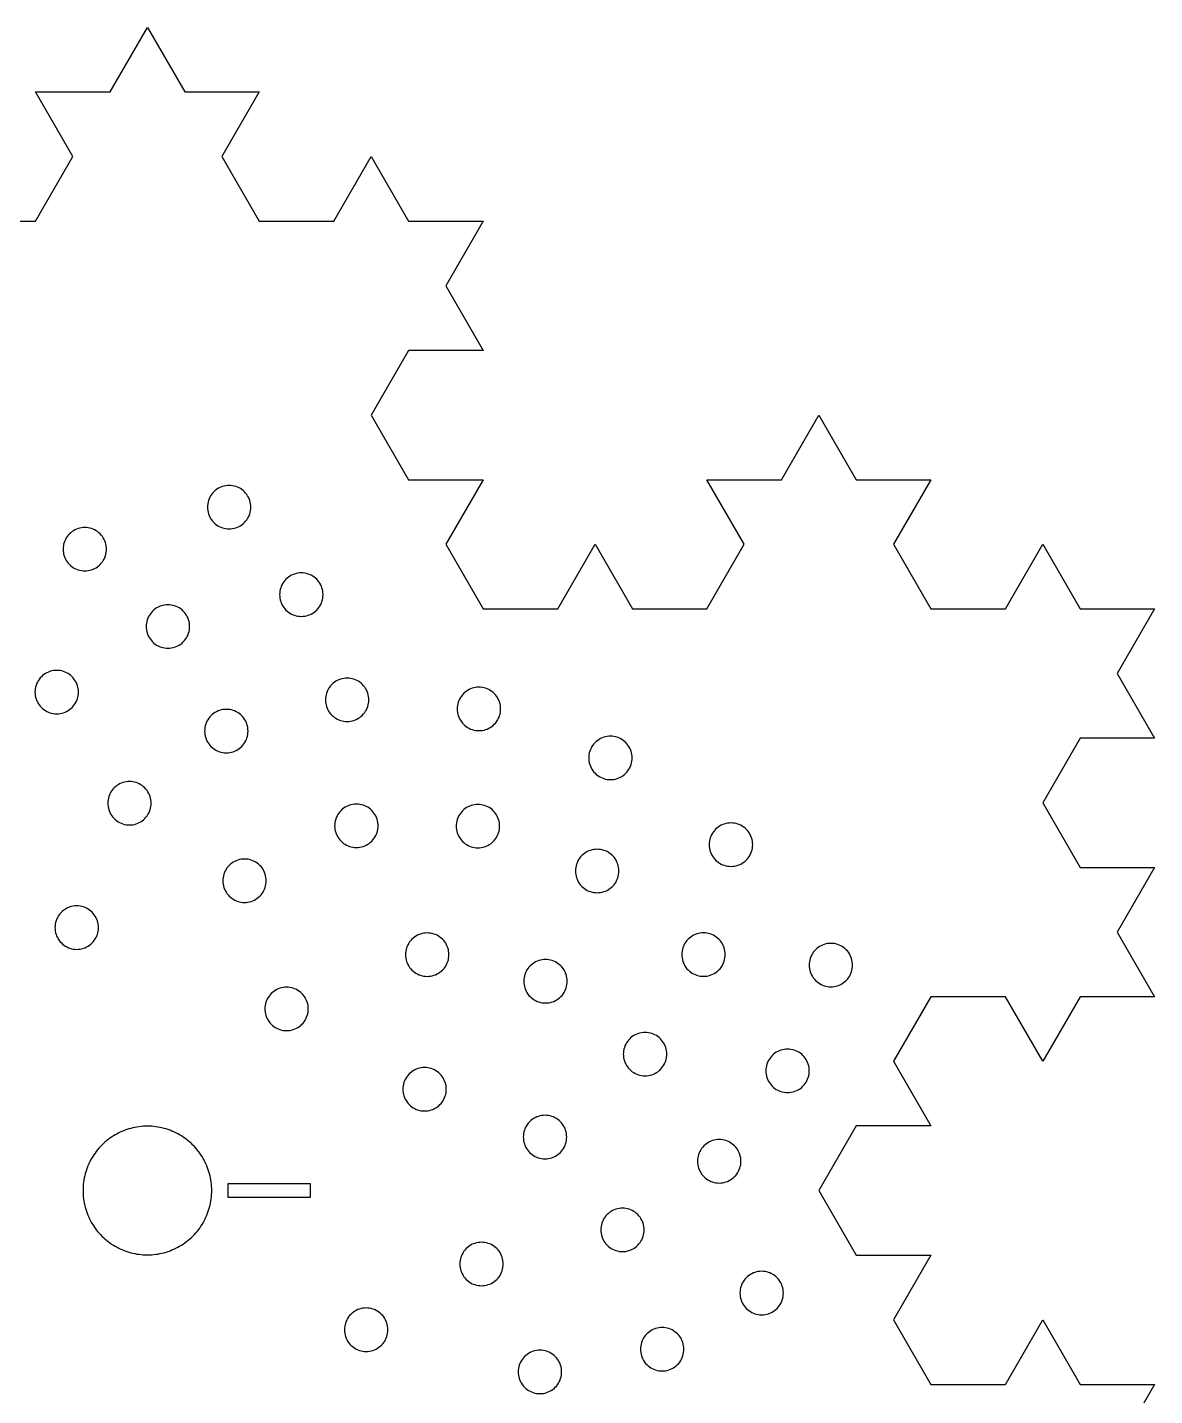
# Model space of a CAD drawing. Header units: millimetres. Extents: x 0 to 377, y 0 to 280.
# Drawn here: x 57.2 to 129.9, y 191.8 to 280 of the extents above; entities that cross this region are included whole.
import ezdxf

# ---------------------------------------------------------------- set-up
doc = ezdxf.new("R2010")
doc.units = ezdxf.units.MM
doc.layers.add('CUT', color=1, linetype='Continuous')
doc.layers.add('ENGRAVE', color=7, linetype='Continuous')

msp = doc.modelspace()

# ---------------------------------------------------------------- linework, layer by layer
at = {"layer": 'CUT'}
msp.add_lwpolyline([(52.924, 267.5), (57.735, 267.5), (60.141, 271.667), (57.735, 275.833), (62.546, 275.833), (64.952, 280), (67.358, 275.833), (72.169, 275.833), (72.169, 275.833), (69.763, 271.667), (72.169, 267.5), (76.98, 267.5), (79.386, 271.667), (81.791, 267.5), (86.603, 267.5), (84.197, 263.333), (86.603, 259.167), (81.791, 259.167), (79.386, 255), (81.791, 250.833), (86.603, 250.833), (84.197, 246.667), (86.603, 242.5), (91.414, 242.5), (93.819, 246.667), (96.225, 242.5), (101.036, 242.5), (103.442, 246.667), (101.036, 250.833), (105.848, 250.833), (108.253, 255), (110.659, 250.833), (115.47, 250.833), (113.064, 246.667), (115.47, 242.5), (120.281, 242.5), (122.687, 246.667), (125.093, 242.5), (129.904, 242.5), (127.498, 238.333), (129.904, 234.167), (125.093, 234.167), (122.687, 230), (125.093, 225.833), (129.904, 225.833), (127.498, 221.667), (129.904, 217.5), (125.093, 217.5), (122.687, 213.333), (120.281, 217.5), (115.47, 217.5), (113.064, 213.333), (115.47, 209.167), (110.659, 209.167), (108.253, 205), (110.659, 200.833), (115.47, 200.833), (113.064, 196.667), (115.47, 192.5), (120.281, 192.5), (122.687, 196.667), (125.093, 192.5), (129.904, 192.5), (127.498, 188.333)], dxfattribs=at)
for points in [[(71.519, 248.527), (71.557, 248.63), (71.586, 248.736), (71.608, 248.843), (71.621, 248.953), (71.625, 249.062), (71.621, 249.172), (71.608, 249.281), (71.586, 249.389), (71.557, 249.495), (71.519, 249.598), (71.473, 249.698), (71.419, 249.794), (71.358, 249.885), (71.29, 249.972), (71.215, 250.052), (71.134, 250.127), (71.048, 250.195), (70.957, 250.256), (70.861, 250.31), (70.761, 250.356), (70.658, 250.394), (70.552, 250.424), (70.444, 250.445), (70.335, 250.458), (70.225, 250.462), (70.115, 250.458), (70.006, 250.445), (69.898, 250.424), (69.793, 250.394), (69.689, 250.356), (69.59, 250.31), (69.494, 250.256), (69.402, 250.195), (69.316, 250.127), (69.235, 250.052), (69.161, 249.972), (69.093, 249.885), (69.031, 249.794), (68.978, 249.698), (68.932, 249.598), (68.894, 249.495), (68.864, 249.389), (68.842, 249.281), (68.829, 249.172), (68.825, 249.062), (68.829, 248.953), (68.842, 248.843), (68.864, 248.736), (68.894, 248.63), (68.932, 248.527), (68.978, 248.427), (69.031, 248.331), (69.093, 248.239), (69.161, 248.153), (69.235, 248.072), (69.316, 247.998), (69.402, 247.93), (69.494, 247.869), (69.59, 247.815), (69.689, 247.769), (69.793, 247.731), (69.898, 247.701), (70.006, 247.68), (70.115, 247.667), (70.225, 247.662), (70.335, 247.667), (70.444, 247.68), (70.552, 247.701), (70.658, 247.731), (70.761, 247.769), (70.861, 247.815), (70.957, 247.869), (71.048, 247.93), (71.134, 247.998), (71.215, 248.072), (71.29, 248.153), (71.358, 248.239), (71.419, 248.331), (71.473, 248.427), (71.519, 248.527)], [(62.209, 245.817), (62.247, 245.92), (62.277, 246.026), (62.299, 246.134), (62.311, 246.243), (62.316, 246.353), (62.311, 246.462), (62.299, 246.572), (62.277, 246.679), (62.247, 246.785), (62.209, 246.888), (62.163, 246.988), (62.11, 247.084), (62.048, 247.175), (61.98, 247.262), (61.906, 247.343), (61.825, 247.417), (61.739, 247.485), (61.647, 247.546), (61.551, 247.6), (61.452, 247.646), (61.348, 247.684), (61.243, 247.714), (61.135, 247.735), (61.026, 247.748), (60.916, 247.753), (60.806, 247.748), (60.697, 247.735), (60.589, 247.714), (60.483, 247.684), (60.38, 247.646), (60.28, 247.6), (60.184, 247.546), (60.093, 247.485), (60.007, 247.417), (59.926, 247.343), (59.851, 247.262), (59.783, 247.175), (59.722, 247.084), (59.668, 246.988), (59.622, 246.888), (59.584, 246.785), (59.554, 246.679), (59.533, 246.572), (59.52, 246.462), (59.516, 246.353), (59.52, 246.243), (59.533, 246.134), (59.554, 246.026), (59.584, 245.92), (59.622, 245.817), (59.668, 245.717), (59.722, 245.621), (59.783, 245.53), (59.851, 245.443), (59.926, 245.363), (60.007, 245.288), (60.093, 245.22), (60.184, 245.159), (60.28, 245.105), (60.38, 245.059), (60.483, 245.021), (60.589, 244.991), (60.697, 244.97), (60.806, 244.957), (60.916, 244.953), (61.026, 244.957), (61.135, 244.97), (61.243, 244.991), (61.348, 245.021), (61.452, 245.059), (61.551, 245.105), (61.647, 245.159), (61.739, 245.22), (61.825, 245.288), (61.906, 245.363), (61.98, 245.443), (62.048, 245.53), (62.11, 245.621), (62.163, 245.717), (62.209, 245.817)], [(76.173, 242.886), (76.211, 242.989), (76.241, 243.095), (76.262, 243.203), (76.275, 243.312), (76.28, 243.422), (76.275, 243.532), (76.262, 243.641), (76.241, 243.749), (76.211, 243.855), (76.173, 243.958), (76.127, 244.057), (76.073, 244.153), (76.012, 244.245), (75.944, 244.331), (75.87, 244.412), (75.789, 244.486), (75.702, 244.555), (75.611, 244.616), (75.515, 244.669), (75.415, 244.715), (75.312, 244.753), (75.206, 244.783), (75.099, 244.805), (74.989, 244.818), (74.88, 244.822), (74.77, 244.818), (74.661, 244.805), (74.553, 244.783), (74.447, 244.753), (74.344, 244.715), (74.244, 244.669), (74.148, 244.616), (74.057, 244.555), (73.97, 244.486), (73.89, 244.412), (73.815, 244.331), (73.747, 244.245), (73.686, 244.153), (73.632, 244.057), (73.586, 243.958), (73.548, 243.855), (73.518, 243.749), (73.497, 243.641), (73.484, 243.532), (73.48, 243.422), (73.484, 243.312), (73.497, 243.203), (73.518, 243.095), (73.548, 242.989), (73.586, 242.886), (73.632, 242.786), (73.686, 242.69), (73.747, 242.599), (73.815, 242.513), (73.89, 242.432), (73.97, 242.357), (74.057, 242.289), (74.148, 242.228), (74.244, 242.174), (74.344, 242.128), (74.447, 242.09), (74.553, 242.061), (74.661, 242.039), (74.77, 242.026), (74.88, 242.022), (74.989, 242.026), (75.099, 242.039), (75.206, 242.061), (75.312, 242.09), (75.415, 242.128), (75.515, 242.174), (75.611, 242.228), (75.702, 242.289), (75.789, 242.357), (75.87, 242.432), (75.944, 242.513), (76.012, 242.599), (76.073, 242.69), (76.127, 242.786), (76.173, 242.886)], [(67.526, 240.733), (67.572, 240.832), (67.61, 240.936), (67.639, 241.041), (67.661, 241.149), (67.674, 241.258), (67.678, 241.368), (67.674, 241.478), (67.661, 241.587), (67.639, 241.695), (67.61, 241.801), (67.572, 241.904), (67.526, 242.004), (67.472, 242.1), (67.411, 242.191), (67.343, 242.277), (67.268, 242.358), (67.187, 242.433), (67.101, 242.501), (67.01, 242.562), (66.914, 242.616), (66.814, 242.662), (66.711, 242.7), (66.605, 242.73), (66.497, 242.751), (66.388, 242.764), (66.278, 242.768), (66.168, 242.764), (66.059, 242.751), (65.951, 242.73), (65.846, 242.7), (65.742, 242.662), (65.643, 242.616), (65.547, 242.562), (65.455, 242.501), (65.369, 242.433), (65.288, 242.358), (65.214, 242.277), (65.146, 242.191), (65.084, 242.1), (65.031, 242.004), (64.985, 241.904), (64.947, 241.801), (64.917, 241.695), (64.895, 241.587), (64.882, 241.478), (64.878, 241.368), (64.882, 241.258), (64.895, 241.149), (64.917, 241.041), (64.947, 240.936), (64.985, 240.832), (65.031, 240.733), (65.084, 240.637), (65.146, 240.545), (65.214, 240.459), (65.288, 240.378), (65.369, 240.304), (65.455, 240.236), (65.547, 240.175), (65.643, 240.121), (65.742, 240.075), (65.846, 240.037), (65.951, 240.007), (66.059, 239.985), (66.168, 239.973), (66.278, 239.968), (66.388, 239.973), (66.497, 239.985), (66.605, 240.007), (66.711, 240.037), (66.814, 240.075), (66.914, 240.121), (67.01, 240.175), (67.101, 240.236), (67.187, 240.304), (67.268, 240.378), (67.343, 240.459), (67.411, 240.545), (67.472, 240.637), (67.526, 240.733)], [(60.399, 236.603), (60.437, 236.706), (60.467, 236.811), (60.488, 236.919), (60.501, 237.028), (60.505, 237.138), (60.501, 237.248), (60.488, 237.357), (60.467, 237.465), (60.437, 237.571), (60.399, 237.674), (60.353, 237.774), (60.299, 237.87), (60.238, 237.961), (60.17, 238.048), (60.095, 238.128), (60.014, 238.203), (59.928, 238.271), (59.837, 238.332), (59.741, 238.386), (59.641, 238.432), (59.538, 238.47), (59.432, 238.5), (59.324, 238.521), (59.215, 238.534), (59.105, 238.538), (58.995, 238.534), (58.886, 238.521), (58.778, 238.5), (58.673, 238.47), (58.57, 238.432), (58.47, 238.386), (58.374, 238.332), (58.282, 238.271), (58.196, 238.203), (58.115, 238.128), (58.041, 238.048), (57.973, 237.961), (57.912, 237.87), (57.858, 237.774), (57.812, 237.674), (57.774, 237.571), (57.744, 237.465), (57.723, 237.357), (57.71, 237.248), (57.705, 237.138), (57.71, 237.028), (57.723, 236.919), (57.744, 236.811), (57.774, 236.706), (57.812, 236.603), (57.858, 236.503), (57.912, 236.407), (57.973, 236.315), (58.041, 236.229), (58.115, 236.148), (58.196, 236.074), (58.282, 236.006), (58.374, 235.945), (58.47, 235.891), (58.57, 235.845), (58.673, 235.807), (58.778, 235.777), (58.886, 235.756), (58.995, 235.743), (59.105, 235.738), (59.215, 235.743), (59.324, 235.756), (59.432, 235.777), (59.538, 235.807), (59.641, 235.845), (59.741, 235.891), (59.837, 235.945), (59.928, 236.006), (60.014, 236.074), (60.095, 236.148), (60.17, 236.229), (60.238, 236.315), (60.299, 236.407), (60.353, 236.503), (60.399, 236.603)], [(79.08, 236.005), (79.126, 236.105), (79.164, 236.208), (79.194, 236.314), (79.215, 236.422), (79.228, 236.531), (79.232, 236.641), (79.228, 236.751), (79.215, 236.86), (79.194, 236.968), (79.164, 237.073), (79.126, 237.176), (79.08, 237.276), (79.026, 237.372), (78.965, 237.464), (78.897, 237.55), (78.822, 237.631), (78.742, 237.705), (78.655, 237.773), (78.564, 237.834), (78.468, 237.888), (78.368, 237.934), (78.265, 237.972), (78.159, 238.002), (78.051, 238.023), (77.942, 238.036), (77.832, 238.041), (77.723, 238.036), (77.613, 238.023), (77.506, 238.002), (77.4, 237.972), (77.297, 237.934), (77.197, 237.888), (77.101, 237.834), (77.01, 237.773), (76.923, 237.705), (76.842, 237.631), (76.768, 237.55), (76.7, 237.464), (76.639, 237.372), (76.585, 237.276), (76.539, 237.176), (76.501, 237.073), (76.471, 236.968), (76.45, 236.86), (76.437, 236.751), (76.432, 236.641), (76.437, 236.531), (76.45, 236.422), (76.471, 236.314), (76.501, 236.208), (76.539, 236.105), (76.585, 236.005), (76.639, 235.909), (76.7, 235.818), (76.768, 235.731), (76.842, 235.651), (76.923, 235.576), (77.01, 235.508), (77.101, 235.447), (77.197, 235.393), (77.297, 235.347), (77.4, 235.309), (77.506, 235.279), (77.613, 235.258), (77.723, 235.245), (77.832, 235.241), (77.942, 235.245), (78.051, 235.258), (78.159, 235.279), (78.265, 235.309), (78.368, 235.347), (78.468, 235.393), (78.564, 235.447), (78.655, 235.508), (78.742, 235.576), (78.822, 235.651), (78.897, 235.731), (78.965, 235.818), (79.026, 235.909), (79.08, 236.005)], [(87.581, 235.417), (87.627, 235.517), (87.665, 235.62), (87.695, 235.725), (87.716, 235.833), (87.729, 235.942), (87.733, 236.052), (87.729, 236.162), (87.716, 236.271), (87.695, 236.379), (87.665, 236.485), (87.627, 236.588), (87.581, 236.688), (87.527, 236.784), (87.466, 236.875), (87.398, 236.962), (87.323, 237.042), (87.242, 237.117), (87.156, 237.185), (87.065, 237.246), (86.969, 237.3), (86.869, 237.346), (86.766, 237.384), (86.66, 237.414), (86.552, 237.435), (86.443, 237.448), (86.333, 237.452), (86.223, 237.448), (86.114, 237.435), (86.006, 237.414), (85.901, 237.384), (85.797, 237.346), (85.698, 237.3), (85.602, 237.246), (85.51, 237.185), (85.424, 237.117), (85.343, 237.042), (85.269, 236.962), (85.201, 236.875), (85.14, 236.784), (85.086, 236.688), (85.04, 236.588), (85.002, 236.485), (84.972, 236.379), (84.95, 236.271), (84.938, 236.162), (84.933, 236.052), (84.938, 235.942), (84.95, 235.833), (84.972, 235.725), (85.002, 235.62), (85.04, 235.517), (85.086, 235.417), (85.14, 235.321), (85.201, 235.229), (85.269, 235.143), (85.343, 235.062), (85.424, 234.988), (85.51, 234.92), (85.602, 234.859), (85.698, 234.805), (85.797, 234.759), (85.901, 234.721), (86.006, 234.691), (86.114, 234.67), (86.223, 234.657), (86.333, 234.652), (86.443, 234.657), (86.552, 234.67), (86.66, 234.691), (86.766, 234.721), (86.869, 234.759), (86.969, 234.805), (87.065, 234.859), (87.156, 234.92), (87.242, 234.988), (87.323, 235.062), (87.398, 235.143), (87.466, 235.229), (87.527, 235.321), (87.581, 235.417)], [(71.291, 233.992), (71.337, 234.092), (71.375, 234.195), (71.405, 234.301), (71.426, 234.408), (71.439, 234.518), (71.444, 234.627), (71.439, 234.737), (71.426, 234.846), (71.405, 234.954), (71.375, 235.06), (71.337, 235.163), (71.291, 235.263), (71.237, 235.359), (71.176, 235.45), (71.108, 235.537), (71.034, 235.617), (70.953, 235.692), (70.867, 235.76), (70.775, 235.821), (70.679, 235.875), (70.579, 235.921), (70.476, 235.959), (70.37, 235.989), (70.263, 236.01), (70.153, 236.023), (70.044, 236.027), (69.934, 236.023), (69.825, 236.01), (69.717, 235.989), (69.611, 235.959), (69.508, 235.921), (69.408, 235.875), (69.312, 235.821), (69.221, 235.76), (69.134, 235.692), (69.054, 235.617), (68.979, 235.537), (68.911, 235.45), (68.85, 235.359), (68.796, 235.263), (68.75, 235.163), (68.712, 235.06), (68.682, 234.954), (68.661, 234.846), (68.648, 234.737), (68.644, 234.627), (68.648, 234.518), (68.661, 234.408), (68.682, 234.301), (68.712, 234.195), (68.75, 234.092), (68.796, 233.992), (68.85, 233.896), (68.911, 233.804), (68.979, 233.718), (69.054, 233.637), (69.134, 233.563), (69.221, 233.495), (69.312, 233.434), (69.408, 233.38), (69.508, 233.334), (69.611, 233.296), (69.717, 233.266), (69.825, 233.245), (69.934, 233.232), (70.044, 233.227), (70.153, 233.232), (70.263, 233.245), (70.37, 233.266), (70.476, 233.296), (70.579, 233.334), (70.679, 233.38), (70.775, 233.434), (70.867, 233.495), (70.953, 233.563), (71.034, 233.637), (71.108, 233.718), (71.176, 233.804), (71.237, 233.896), (71.291, 233.992)], [(96.059, 232.259), (96.105, 232.359), (96.143, 232.462), (96.173, 232.568), (96.194, 232.676), (96.207, 232.785), (96.212, 232.895), (96.207, 233.004), (96.194, 233.114), (96.173, 233.221), (96.143, 233.327), (96.105, 233.43), (96.059, 233.53), (96.005, 233.626), (95.944, 233.717), (95.876, 233.804), (95.801, 233.884), (95.721, 233.959), (95.634, 234.027), (95.543, 234.088), (95.447, 234.142), (95.347, 234.188), (95.244, 234.226), (95.138, 234.256), (95.031, 234.277), (94.921, 234.29), (94.812, 234.295), (94.702, 234.29), (94.593, 234.277), (94.485, 234.256), (94.379, 234.226), (94.276, 234.188), (94.176, 234.142), (94.08, 234.088), (93.989, 234.027), (93.902, 233.959), (93.822, 233.884), (93.747, 233.804), (93.679, 233.717), (93.618, 233.626), (93.564, 233.53), (93.518, 233.43), (93.48, 233.327), (93.45, 233.221), (93.429, 233.114), (93.416, 233.004), (93.412, 232.895), (93.416, 232.785), (93.429, 232.676), (93.45, 232.568), (93.48, 232.462), (93.518, 232.359), (93.564, 232.259), (93.618, 232.163), (93.679, 232.072), (93.747, 231.985), (93.822, 231.905), (93.902, 231.83), (93.989, 231.762), (94.08, 231.701), (94.176, 231.647), (94.276, 231.601), (94.379, 231.563), (94.485, 231.533), (94.593, 231.512), (94.702, 231.499), (94.812, 231.495), (94.921, 231.499), (95.031, 231.512), (95.138, 231.533), (95.244, 231.563), (95.347, 231.601), (95.447, 231.647), (95.543, 231.701), (95.634, 231.762), (95.721, 231.83), (95.801, 231.905), (95.876, 231.985), (95.944, 232.072), (96.005, 232.163), (96.059, 232.259)], [(65.045, 229.337), (65.091, 229.437), (65.129, 229.54), (65.158, 229.646), (65.18, 229.754), (65.193, 229.863), (65.197, 229.973), (65.193, 230.083), (65.18, 230.192), (65.158, 230.3), (65.129, 230.406), (65.091, 230.509), (65.045, 230.609), (64.991, 230.705), (64.93, 230.796), (64.862, 230.882), (64.787, 230.963), (64.706, 231.038), (64.62, 231.106), (64.529, 231.167), (64.433, 231.22), (64.333, 231.266), (64.23, 231.305), (64.124, 231.334), (64.016, 231.356), (63.907, 231.369), (63.797, 231.373), (63.687, 231.369), (63.578, 231.356), (63.47, 231.334), (63.365, 231.305), (63.261, 231.266), (63.162, 231.22), (63.066, 231.167), (62.974, 231.106), (62.888, 231.038), (62.807, 230.963), (62.733, 230.882), (62.665, 230.796), (62.603, 230.705), (62.55, 230.609), (62.504, 230.509), (62.466, 230.406), (62.436, 230.3), (62.414, 230.192), (62.401, 230.083), (62.397, 229.973), (62.401, 229.863), (62.414, 229.754), (62.436, 229.646), (62.466, 229.54), (62.504, 229.437), (62.55, 229.337), (62.603, 229.242), (62.665, 229.15), (62.733, 229.064), (62.807, 228.983), (62.888, 228.908), (62.974, 228.84), (63.066, 228.779), (63.162, 228.726), (63.261, 228.68), (63.365, 228.642), (63.47, 228.612), (63.578, 228.59), (63.687, 228.577), (63.797, 228.573), (63.907, 228.577), (64.016, 228.59), (64.124, 228.612), (64.23, 228.642), (64.333, 228.68), (64.433, 228.726), (64.529, 228.779), (64.62, 228.84), (64.706, 228.908), (64.787, 228.983), (64.862, 229.064), (64.93, 229.15), (64.991, 229.242), (65.045, 229.337)], [(79.676, 227.883), (79.722, 227.983), (79.76, 228.086), (79.79, 228.192), (79.811, 228.299), (79.824, 228.409), (79.829, 228.518), (79.824, 228.628), (79.811, 228.737), (79.79, 228.845), (79.76, 228.951), (79.722, 229.054), (79.676, 229.154), (79.622, 229.25), (79.561, 229.341), (79.493, 229.428), (79.418, 229.508), (79.338, 229.583), (79.251, 229.651), (79.16, 229.712), (79.064, 229.766), (78.964, 229.812), (78.861, 229.85), (78.755, 229.88), (78.648, 229.901), (78.538, 229.914), (78.429, 229.918), (78.319, 229.914), (78.209, 229.901), (78.102, 229.88), (77.996, 229.85), (77.893, 229.812), (77.793, 229.766), (77.697, 229.712), (77.606, 229.651), (77.519, 229.583), (77.439, 229.508), (77.364, 229.428), (77.296, 229.341), (77.235, 229.25), (77.181, 229.154), (77.135, 229.054), (77.097, 228.951), (77.067, 228.845), (77.046, 228.737), (77.033, 228.628), (77.029, 228.518), (77.033, 228.409), (77.046, 228.299), (77.067, 228.192), (77.097, 228.086), (77.135, 227.983), (77.181, 227.883), (77.235, 227.787), (77.296, 227.696), (77.364, 227.609), (77.439, 227.529), (77.519, 227.454), (77.606, 227.386), (77.697, 227.325), (77.793, 227.271), (77.893, 227.225), (77.996, 227.187), (78.102, 227.157), (78.209, 227.136), (78.319, 227.123), (78.429, 227.118), (78.538, 227.123), (78.648, 227.136), (78.755, 227.157), (78.861, 227.187), (78.964, 227.225), (79.064, 227.271), (79.16, 227.325), (79.251, 227.386), (79.338, 227.454), (79.418, 227.529), (79.493, 227.609), (79.561, 227.696), (79.622, 227.787), (79.676, 227.883)], [(87.559, 227.96), (87.597, 228.063), (87.627, 228.169), (87.649, 228.277), (87.662, 228.386), (87.666, 228.496), (87.662, 228.605), (87.649, 228.715), (87.627, 228.822), (87.597, 228.928), (87.559, 229.031), (87.513, 229.131), (87.46, 229.227), (87.399, 229.319), (87.331, 229.405), (87.256, 229.486), (87.175, 229.56), (87.089, 229.628), (86.997, 229.689), (86.902, 229.743), (86.802, 229.789), (86.699, 229.827), (86.593, 229.857), (86.485, 229.878), (86.376, 229.891), (86.266, 229.896), (86.156, 229.891), (86.047, 229.878), (85.939, 229.857), (85.833, 229.827), (85.73, 229.789), (85.63, 229.743), (85.534, 229.689), (85.443, 229.628), (85.357, 229.56), (85.276, 229.486), (85.201, 229.405), (85.133, 229.319), (85.072, 229.227), (85.019, 229.131), (84.973, 229.031), (84.934, 228.928), (84.905, 228.822), (84.883, 228.715), (84.87, 228.605), (84.866, 228.496), (84.87, 228.386), (84.883, 228.277), (84.905, 228.169), (84.934, 228.063), (84.973, 227.96), (85.019, 227.86), (85.072, 227.764), (85.133, 227.673), (85.201, 227.586), (85.276, 227.506), (85.357, 227.431), (85.443, 227.363), (85.534, 227.302), (85.63, 227.248), (85.73, 227.202), (85.833, 227.164), (85.939, 227.134), (86.047, 227.113), (86.156, 227.1), (86.266, 227.096), (86.376, 227.1), (86.485, 227.113), (86.593, 227.134), (86.699, 227.164), (86.802, 227.202), (86.902, 227.248), (86.997, 227.302), (87.089, 227.363), (87.175, 227.431), (87.256, 227.506), (87.331, 227.586), (87.399, 227.673), (87.46, 227.764), (87.513, 227.86), (87.559, 227.96)], [(103.831, 226.666), (103.877, 226.766), (103.915, 226.869), (103.945, 226.975), (103.967, 227.083), (103.98, 227.192), (103.984, 227.302), (103.98, 227.412), (103.967, 227.521), (103.945, 227.629), (103.915, 227.734), (103.877, 227.838), (103.831, 227.937), (103.778, 228.033), (103.717, 228.125), (103.649, 228.211), (103.574, 228.292), (103.493, 228.366), (103.407, 228.434), (103.315, 228.496), (103.22, 228.549), (103.12, 228.595), (103.017, 228.633), (102.911, 228.663), (102.803, 228.685), (102.694, 228.698), (102.584, 228.702), (102.474, 228.698), (102.365, 228.685), (102.257, 228.663), (102.151, 228.633), (102.048, 228.595), (101.948, 228.549), (101.852, 228.496), (101.761, 228.434), (101.675, 228.366), (101.594, 228.292), (101.519, 228.211), (101.451, 228.125), (101.39, 228.033), (101.337, 227.937), (101.291, 227.838), (101.253, 227.734), (101.223, 227.629), (101.201, 227.521), (101.188, 227.412), (101.184, 227.302), (101.188, 227.192), (101.201, 227.083), (101.223, 226.975), (101.253, 226.869), (101.291, 226.766), (101.337, 226.666), (101.39, 226.57), (101.451, 226.479), (101.519, 226.393), (101.594, 226.312), (101.675, 226.237), (101.761, 226.169), (101.852, 226.108), (101.948, 226.054), (102.048, 226.008), (102.151, 225.97), (102.257, 225.941), (102.365, 225.919), (102.474, 225.906), (102.584, 225.902), (102.694, 225.906), (102.803, 225.919), (102.911, 225.941), (103.017, 225.97), (103.12, 226.008), (103.22, 226.054), (103.315, 226.108), (103.407, 226.169), (103.493, 226.237), (103.574, 226.312), (103.649, 226.393), (103.717, 226.479), (103.778, 226.57), (103.831, 226.666)], [(95.203, 224.968), (95.25, 225.067), (95.288, 225.171), (95.317, 225.276), (95.339, 225.384), (95.352, 225.493), (95.356, 225.603), (95.352, 225.713), (95.339, 225.822), (95.317, 225.93), (95.288, 226.036), (95.25, 226.139), (95.203, 226.239), (95.15, 226.335), (95.089, 226.426), (95.021, 226.512), (94.946, 226.593), (94.865, 226.668), (94.779, 226.736), (94.688, 226.797), (94.592, 226.851), (94.492, 226.897), (94.389, 226.935), (94.283, 226.965), (94.175, 226.986), (94.066, 226.999), (93.956, 227.003), (93.846, 226.999), (93.737, 226.986), (93.629, 226.965), (93.523, 226.935), (93.42, 226.897), (93.32, 226.851), (93.225, 226.797), (93.133, 226.736), (93.047, 226.668), (92.966, 226.593), (92.892, 226.512), (92.823, 226.426), (92.762, 226.335), (92.709, 226.239), (92.663, 226.139), (92.625, 226.036), (92.595, 225.93), (92.573, 225.822), (92.56, 225.713), (92.556, 225.603), (92.56, 225.493), (92.573, 225.384), (92.595, 225.276), (92.625, 225.171), (92.663, 225.067), (92.709, 224.968), (92.762, 224.872), (92.823, 224.78), (92.892, 224.694), (92.966, 224.613), (93.047, 224.539), (93.133, 224.471), (93.225, 224.41), (93.32, 224.356), (93.42, 224.31), (93.523, 224.272), (93.629, 224.242), (93.737, 224.22), (93.846, 224.208), (93.956, 224.203), (94.066, 224.208), (94.175, 224.22), (94.283, 224.242), (94.389, 224.272), (94.492, 224.31), (94.592, 224.356), (94.688, 224.41), (94.779, 224.471), (94.865, 224.539), (94.946, 224.613), (95.021, 224.694), (95.089, 224.78), (95.15, 224.872), (95.203, 224.968)], [(72.511, 224.44), (72.549, 224.543), (72.579, 224.648), (72.6, 224.756), (72.613, 224.865), (72.617, 224.975), (72.613, 225.085), (72.6, 225.194), (72.579, 225.302), (72.549, 225.408), (72.511, 225.511), (72.465, 225.611), (72.411, 225.707), (72.35, 225.798), (72.282, 225.884), (72.207, 225.965), (72.127, 226.04), (72.04, 226.108), (71.949, 226.169), (71.853, 226.223), (71.753, 226.269), (71.65, 226.307), (71.544, 226.337), (71.436, 226.358), (71.327, 226.371), (71.217, 226.375), (71.108, 226.371), (70.998, 226.358), (70.891, 226.337), (70.785, 226.307), (70.682, 226.269), (70.582, 226.223), (70.486, 226.169), (70.394, 226.108), (70.308, 226.04), (70.227, 225.965), (70.153, 225.884), (70.085, 225.798), (70.024, 225.707), (69.97, 225.611), (69.924, 225.511), (69.886, 225.408), (69.856, 225.302), (69.835, 225.194), (69.822, 225.085), (69.817, 224.975), (69.822, 224.865), (69.835, 224.756), (69.856, 224.648), (69.886, 224.543), (69.924, 224.44), (69.97, 224.34), (70.024, 224.244), (70.085, 224.152), (70.153, 224.066), (70.227, 223.985), (70.308, 223.911), (70.394, 223.843), (70.486, 223.782), (70.582, 223.728), (70.682, 223.682), (70.785, 223.644), (70.891, 223.614), (70.998, 223.593), (71.108, 223.58), (71.217, 223.575), (71.327, 223.58), (71.436, 223.593), (71.544, 223.614), (71.65, 223.644), (71.753, 223.682), (71.853, 223.728), (71.949, 223.782), (72.04, 223.843), (72.127, 223.911), (72.207, 223.985), (72.282, 224.066), (72.35, 224.152), (72.411, 224.244), (72.465, 224.34), (72.511, 224.44)], [(61.688, 221.415), (61.727, 221.519), (61.756, 221.624), (61.778, 221.732), (61.791, 221.841), (61.795, 221.951), (61.791, 222.061), (61.778, 222.17), (61.756, 222.278), (61.727, 222.384), (61.688, 222.487), (61.642, 222.587), (61.589, 222.683), (61.528, 222.774), (61.46, 222.86), (61.385, 222.941), (61.304, 223.016), (61.218, 223.084), (61.127, 223.145), (61.031, 223.199), (60.931, 223.245), (60.828, 223.283), (60.722, 223.313), (60.614, 223.334), (60.505, 223.347), (60.395, 223.351), (60.285, 223.347), (60.176, 223.334), (60.068, 223.313), (59.962, 223.283), (59.859, 223.245), (59.759, 223.199), (59.664, 223.145), (59.572, 223.084), (59.486, 223.016), (59.405, 222.941), (59.331, 222.86), (59.262, 222.774), (59.201, 222.683), (59.148, 222.587), (59.102, 222.487), (59.064, 222.384), (59.034, 222.278), (59.012, 222.17), (58.999, 222.061), (58.995, 221.951), (58.999, 221.841), (59.012, 221.732), (59.034, 221.624), (59.064, 221.519), (59.102, 221.415), (59.148, 221.316), (59.201, 221.22), (59.262, 221.128), (59.331, 221.042), (59.405, 220.961), (59.486, 220.887), (59.572, 220.819), (59.664, 220.758), (59.759, 220.704), (59.859, 220.658), (59.962, 220.62), (60.068, 220.59), (60.176, 220.568), (60.285, 220.556), (60.395, 220.551), (60.505, 220.556), (60.614, 220.568), (60.722, 220.59), (60.828, 220.62), (60.931, 220.658), (61.031, 220.704), (61.127, 220.758), (61.218, 220.819), (61.304, 220.887), (61.385, 220.961), (61.46, 221.042), (61.528, 221.128), (61.589, 221.22), (61.642, 221.316), (61.688, 221.415)], [(84.245, 219.573), (84.291, 219.673), (84.329, 219.776), (84.359, 219.882), (84.38, 219.99), (84.393, 220.099), (84.398, 220.209), (84.393, 220.319), (84.38, 220.428), (84.359, 220.536), (84.329, 220.642), (84.291, 220.745), (84.245, 220.845), (84.191, 220.94), (84.13, 221.032), (84.062, 221.118), (83.988, 221.199), (83.907, 221.274), (83.821, 221.342), (83.729, 221.403), (83.633, 221.456), (83.533, 221.502), (83.43, 221.54), (83.324, 221.57), (83.217, 221.592), (83.107, 221.605), (82.998, 221.609), (82.888, 221.605), (82.779, 221.592), (82.671, 221.57), (82.565, 221.54), (82.462, 221.502), (82.362, 221.456), (82.266, 221.403), (82.175, 221.342), (82.088, 221.274), (82.008, 221.199), (81.933, 221.118), (81.865, 221.032), (81.804, 220.94), (81.75, 220.845), (81.704, 220.745), (81.666, 220.642), (81.636, 220.536), (81.615, 220.428), (81.602, 220.319), (81.598, 220.209), (81.602, 220.099), (81.615, 219.99), (81.636, 219.882), (81.666, 219.776), (81.704, 219.673), (81.75, 219.573), (81.804, 219.477), (81.865, 219.386), (81.933, 219.3), (82.008, 219.219), (82.088, 219.144), (82.175, 219.076), (82.266, 219.015), (82.362, 218.962), (82.462, 218.916), (82.565, 218.877), (82.671, 218.848), (82.779, 218.826), (82.888, 218.813), (82.998, 218.809), (83.107, 218.813), (83.217, 218.826), (83.324, 218.848), (83.43, 218.877), (83.533, 218.916), (83.633, 218.962), (83.729, 219.015), (83.821, 219.076), (83.907, 219.144), (83.988, 219.219), (84.062, 219.3), (84.13, 219.386), (84.191, 219.477), (84.245, 219.573)], [(102.107, 219.678), (102.145, 219.782), (102.175, 219.887), (102.196, 219.995), (102.209, 220.104), (102.213, 220.214), (102.209, 220.324), (102.196, 220.433), (102.175, 220.541), (102.145, 220.647), (102.107, 220.75), (102.061, 220.85), (102.007, 220.946), (101.946, 221.037), (101.878, 221.123), (101.803, 221.204), (101.723, 221.279), (101.636, 221.347), (101.545, 221.408), (101.449, 221.462), (101.349, 221.508), (101.246, 221.546), (101.14, 221.576), (101.032, 221.597), (100.923, 221.61), (100.813, 221.614), (100.703, 221.61), (100.594, 221.597), (100.487, 221.576), (100.381, 221.546), (100.278, 221.508), (100.178, 221.462), (100.082, 221.408), (99.99, 221.347), (99.904, 221.279), (99.823, 221.204), (99.749, 221.123), (99.681, 221.037), (99.62, 220.946), (99.566, 220.85), (99.52, 220.75), (99.482, 220.647), (99.452, 220.541), (99.431, 220.433), (99.418, 220.324), (99.413, 220.214), (99.418, 220.104), (99.431, 219.995), (99.452, 219.887), (99.482, 219.782), (99.52, 219.678), (99.566, 219.579), (99.62, 219.483), (99.681, 219.391), (99.749, 219.305), (99.823, 219.224), (99.904, 219.15), (99.99, 219.082), (100.082, 219.021), (100.178, 218.967), (100.278, 218.921), (100.381, 218.883), (100.487, 218.853), (100.594, 218.831), (100.703, 218.819), (100.813, 218.814), (100.923, 218.819), (101.032, 218.831), (101.14, 218.853), (101.246, 218.883), (101.349, 218.921), (101.449, 218.967), (101.545, 219.021), (101.636, 219.082), (101.723, 219.15), (101.803, 219.224), (101.878, 219.305), (101.946, 219.391), (102.007, 219.483), (102.061, 219.579), (102.107, 219.678)], [(110.275, 218.901), (110.321, 219.001), (110.359, 219.104), (110.388, 219.21), (110.41, 219.317), (110.423, 219.427), (110.427, 219.536), (110.423, 219.646), (110.41, 219.756), (110.388, 219.863), (110.359, 219.969), (110.321, 220.072), (110.275, 220.172), (110.221, 220.268), (110.16, 220.359), (110.092, 220.446), (110.017, 220.526), (109.936, 220.601), (109.85, 220.669), (109.759, 220.73), (109.663, 220.784), (109.563, 220.83), (109.46, 220.868), (109.354, 220.898), (109.246, 220.919), (109.137, 220.932), (109.027, 220.936), (108.917, 220.932), (108.808, 220.919), (108.7, 220.898), (108.595, 220.868), (108.491, 220.83), (108.392, 220.784), (108.296, 220.73), (108.204, 220.669), (108.118, 220.601), (108.037, 220.526), (107.963, 220.446), (107.895, 220.359), (107.833, 220.268), (107.78, 220.172), (107.734, 220.072), (107.696, 219.969), (107.666, 219.863), (107.644, 219.756), (107.631, 219.646), (107.627, 219.536), (107.631, 219.427), (107.644, 219.317), (107.666, 219.21), (107.696, 219.104), (107.734, 219.001), (107.78, 218.901), (107.833, 218.805), (107.895, 218.714), (107.963, 218.627), (108.037, 218.547), (108.118, 218.472), (108.204, 218.404), (108.296, 218.343), (108.392, 218.289), (108.491, 218.243), (108.595, 218.205), (108.7, 218.175), (108.808, 218.154), (108.917, 218.141), (109.027, 218.136), (109.137, 218.141), (109.246, 218.154), (109.354, 218.175), (109.46, 218.205), (109.563, 218.243), (109.663, 218.289), (109.759, 218.343), (109.85, 218.404), (109.936, 218.472), (110.017, 218.547), (110.092, 218.627), (110.16, 218.714), (110.221, 218.805), (110.275, 218.901)], [(91.918, 217.957), (91.956, 218.06), (91.986, 218.166), (92.007, 218.274), (92.02, 218.383), (92.024, 218.493), (92.02, 218.603), (92.007, 218.712), (91.986, 218.82), (91.956, 218.925), (91.918, 219.028), (91.872, 219.128), (91.818, 219.224), (91.757, 219.316), (91.689, 219.402), (91.614, 219.483), (91.534, 219.557), (91.447, 219.625), (91.356, 219.686), (91.26, 219.74), (91.16, 219.786), (91.057, 219.824), (90.951, 219.854), (90.843, 219.875), (90.734, 219.888), (90.624, 219.893), (90.514, 219.888), (90.405, 219.875), (90.297, 219.854), (90.192, 219.824), (90.089, 219.786), (89.989, 219.74), (89.893, 219.686), (89.801, 219.625), (89.715, 219.557), (89.634, 219.483), (89.56, 219.402), (89.492, 219.316), (89.431, 219.224), (89.377, 219.128), (89.331, 219.028), (89.293, 218.925), (89.263, 218.82), (89.242, 218.712), (89.229, 218.603), (89.224, 218.493), (89.229, 218.383), (89.242, 218.274), (89.263, 218.166), (89.293, 218.06), (89.331, 217.957), (89.377, 217.857), (89.431, 217.761), (89.492, 217.67), (89.56, 217.583), (89.634, 217.503), (89.715, 217.428), (89.801, 217.36), (89.893, 217.299), (89.989, 217.245), (90.089, 217.199), (90.192, 217.161), (90.297, 217.131), (90.405, 217.11), (90.514, 217.097), (90.624, 217.093), (90.734, 217.097), (90.843, 217.11), (90.951, 217.131), (91.057, 217.161), (91.16, 217.199), (91.26, 217.245), (91.356, 217.299), (91.447, 217.36), (91.534, 217.428), (91.614, 217.503), (91.689, 217.583), (91.757, 217.67), (91.818, 217.761), (91.872, 217.857), (91.918, 217.957)], [(75.177, 216.074), (75.223, 216.174), (75.261, 216.277), (75.291, 216.383), (75.312, 216.491), (75.325, 216.6), (75.329, 216.71), (75.325, 216.819), (75.312, 216.929), (75.291, 217.036), (75.261, 217.142), (75.223, 217.245), (75.177, 217.345), (75.123, 217.441), (75.062, 217.532), (74.994, 217.619), (74.919, 217.7), (74.839, 217.774), (74.752, 217.842), (74.661, 217.903), (74.565, 217.957), (74.465, 218.003), (74.362, 218.041), (74.256, 218.071), (74.148, 218.092), (74.039, 218.105), (73.929, 218.11), (73.82, 218.105), (73.71, 218.092), (73.603, 218.071), (73.497, 218.041), (73.394, 218.003), (73.294, 217.957), (73.198, 217.903), (73.107, 217.842), (73.02, 217.774), (72.939, 217.7), (72.865, 217.619), (72.797, 217.532), (72.736, 217.441), (72.682, 217.345), (72.636, 217.245), (72.598, 217.142), (72.568, 217.036), (72.547, 216.929), (72.534, 216.819), (72.529, 216.71), (72.534, 216.6), (72.547, 216.491), (72.568, 216.383), (72.598, 216.277), (72.636, 216.174), (72.682, 216.074), (72.736, 215.978), (72.797, 215.887), (72.865, 215.8), (72.939, 215.72), (73.02, 215.645), (73.107, 215.577), (73.198, 215.516), (73.294, 215.462), (73.394, 215.416), (73.497, 215.378), (73.603, 215.348), (73.71, 215.327), (73.82, 215.314), (73.929, 215.31), (74.039, 215.314), (74.148, 215.327), (74.256, 215.348), (74.362, 215.378), (74.465, 215.416), (74.565, 215.462), (74.661, 215.516), (74.752, 215.577), (74.839, 215.645), (74.919, 215.72), (74.994, 215.8), (75.062, 215.887), (75.123, 215.978), (75.177, 216.074)], [(98.337, 213.259), (98.375, 213.362), (98.405, 213.468), (98.426, 213.576), (98.439, 213.685), (98.443, 213.795), (98.439, 213.905), (98.426, 214.014), (98.405, 214.122), (98.375, 214.228), (98.337, 214.331), (98.291, 214.431), (98.237, 214.526), (98.176, 214.618), (98.108, 214.704), (98.033, 214.785), (97.953, 214.86), (97.866, 214.928), (97.775, 214.989), (97.679, 215.042), (97.579, 215.088), (97.476, 215.126), (97.37, 215.156), (97.262, 215.178), (97.153, 215.191), (97.043, 215.195), (96.934, 215.191), (96.824, 215.178), (96.717, 215.156), (96.611, 215.126), (96.508, 215.088), (96.408, 215.042), (96.312, 214.989), (96.221, 214.928), (96.134, 214.86), (96.053, 214.785), (95.979, 214.704), (95.911, 214.618), (95.85, 214.526), (95.796, 214.431), (95.75, 214.331), (95.712, 214.228), (95.682, 214.122), (95.661, 214.014), (95.648, 213.905), (95.643, 213.795), (95.648, 213.685), (95.661, 213.576), (95.682, 213.468), (95.712, 213.362), (95.75, 213.259), (95.796, 213.159), (95.85, 213.063), (95.911, 212.972), (95.979, 212.886), (96.053, 212.805), (96.134, 212.73), (96.221, 212.662), (96.312, 212.601), (96.408, 212.548), (96.508, 212.502), (96.611, 212.463), (96.717, 212.434), (96.824, 212.412), (96.934, 212.399), (97.043, 212.395), (97.153, 212.399), (97.262, 212.412), (97.37, 212.434), (97.476, 212.463), (97.579, 212.502), (97.679, 212.548), (97.775, 212.601), (97.866, 212.662), (97.953, 212.73), (98.033, 212.805), (98.108, 212.886), (98.176, 212.972), (98.237, 213.063), (98.291, 213.159), (98.337, 213.259)], [(107.529, 212.183), (107.567, 212.286), (107.597, 212.392), (107.619, 212.5), (107.632, 212.609), (107.636, 212.719), (107.632, 212.829), (107.619, 212.938), (107.597, 213.046), (107.567, 213.151), (107.529, 213.254), (107.483, 213.354), (107.43, 213.45), (107.369, 213.542), (107.301, 213.628), (107.226, 213.709), (107.145, 213.783), (107.059, 213.851), (106.967, 213.912), (106.872, 213.966), (106.772, 214.012), (106.669, 214.05), (106.563, 214.08), (106.455, 214.101), (106.346, 214.114), (106.236, 214.119), (106.126, 214.114), (106.017, 214.101), (105.909, 214.08), (105.803, 214.05), (105.7, 214.012), (105.6, 213.966), (105.504, 213.912), (105.413, 213.851), (105.327, 213.783), (105.246, 213.709), (105.171, 213.628), (105.103, 213.542), (105.042, 213.45), (104.989, 213.354), (104.943, 213.254), (104.904, 213.151), (104.875, 213.046), (104.853, 212.938), (104.84, 212.829), (104.836, 212.719), (104.84, 212.609), (104.853, 212.5), (104.875, 212.392), (104.904, 212.286), (104.943, 212.183), (104.989, 212.083), (105.042, 211.987), (105.103, 211.896), (105.171, 211.809), (105.246, 211.729), (105.327, 211.654), (105.413, 211.586), (105.504, 211.525), (105.6, 211.471), (105.7, 211.425), (105.803, 211.387), (105.909, 211.357), (106.017, 211.336), (106.126, 211.323), (106.236, 211.319), (106.346, 211.323), (106.455, 211.336), (106.563, 211.357), (106.669, 211.387), (106.772, 211.425), (106.872, 211.471), (106.967, 211.525), (107.059, 211.586), (107.145, 211.654), (107.226, 211.729), (107.301, 211.809), (107.369, 211.896), (107.43, 211.987), (107.483, 212.083), (107.529, 212.183)], [(84.075, 210.893), (84.121, 210.993), (84.159, 211.096), (84.189, 211.201), (84.211, 211.309), (84.224, 211.418), (84.228, 211.528), (84.224, 211.638), (84.211, 211.747), (84.189, 211.855), (84.159, 211.961), (84.121, 212.064), (84.075, 212.164), (84.022, 212.26), (83.961, 212.351), (83.893, 212.438), (83.818, 212.518), (83.737, 212.593), (83.651, 212.661), (83.56, 212.722), (83.464, 212.776), (83.364, 212.822), (83.261, 212.86), (83.155, 212.89), (83.047, 212.911), (82.938, 212.924), (82.828, 212.928), (82.718, 212.924), (82.609, 212.911), (82.501, 212.89), (82.395, 212.86), (82.292, 212.822), (82.192, 212.776), (82.097, 212.722), (82.005, 212.661), (81.919, 212.593), (81.838, 212.518), (81.763, 212.438), (81.695, 212.351), (81.634, 212.26), (81.581, 212.164), (81.535, 212.064), (81.497, 211.961), (81.467, 211.855), (81.445, 211.747), (81.432, 211.638), (81.428, 211.528), (81.432, 211.418), (81.445, 211.309), (81.467, 211.201), (81.497, 211.096), (81.535, 210.993), (81.581, 210.893), (81.634, 210.797), (81.695, 210.705), (81.763, 210.619), (81.838, 210.538), (81.919, 210.464), (82.005, 210.396), (82.097, 210.335), (82.192, 210.281), (82.292, 210.235), (82.395, 210.197), (82.501, 210.167), (82.609, 210.146), (82.718, 210.133), (82.828, 210.128), (82.938, 210.133), (83.047, 210.146), (83.155, 210.167), (83.261, 210.197), (83.364, 210.235), (83.464, 210.281), (83.56, 210.335), (83.651, 210.396), (83.737, 210.464), (83.818, 210.538), (83.893, 210.619), (83.961, 210.705), (84.022, 210.797), (84.075, 210.893)], [(69.093, 205.271), (69.082, 205.407), (69.066, 205.542), (69.046, 205.676), (69.022, 205.81), (68.993, 205.942), (68.96, 206.074), (68.923, 206.205), (68.882, 206.334), (68.836, 206.462), (68.786, 206.588), (68.732, 206.713), (68.674, 206.835), (68.612, 206.956), (68.546, 207.075), (68.476, 207.191), (68.403, 207.306), (68.325, 207.417), (68.244, 207.526), (68.16, 207.633), (68.072, 207.736), (67.981, 207.837), (67.886, 207.934), (67.789, 208.029), (67.688, 208.12), (67.585, 208.208), (67.478, 208.292), (67.369, 208.373), (67.258, 208.451), (67.143, 208.524), (67.027, 208.594), (66.908, 208.66), (66.787, 208.722), (66.665, 208.78), (66.54, 208.834), (66.414, 208.884), (66.286, 208.93), (66.157, 208.971), (66.026, 209.009), (65.894, 209.042), (65.762, 209.07), (65.628, 209.095), (65.494, 209.114), (65.359, 209.13), (65.223, 209.141), (65.088, 209.148), (64.952, 209.15), (64.816, 209.148), (64.68, 209.141), (64.545, 209.13), (64.41, 209.114), (64.276, 209.095), (64.142, 209.07), (64.01, 209.042), (63.878, 209.009), (63.747, 208.971), (63.618, 208.93), (63.49, 208.884), (63.364, 208.834), (63.239, 208.78), (63.116, 208.722), (62.996, 208.66), (62.877, 208.594), (62.76, 208.524), (62.646, 208.451), (62.535, 208.373), (62.426, 208.292), (62.319, 208.208), (62.216, 208.12), (62.115, 208.029), (62.017, 207.934), (61.923, 207.837), (61.832, 207.736), (61.744, 207.633), (61.659, 207.526), (61.579, 207.417), (61.501, 207.306), (61.428, 207.191), (61.358, 207.075), (61.292, 206.956), (61.23, 206.835), (61.172, 206.713), (61.118, 206.588), (61.068, 206.462), (61.022, 206.334), (60.981, 206.205), (60.943, 206.074), (60.91, 205.942), (60.882, 205.81), (60.857, 205.676), (60.837, 205.542), (60.822, 205.407), (60.811, 205.271), (60.804, 205.136), (60.802, 205), (60.804, 204.864), (60.811, 204.729), (60.822, 204.593), (60.837, 204.458), (60.857, 204.324), (60.882, 204.19), (60.91, 204.058), (60.943, 203.926), (60.981, 203.795), (61.022, 203.666), (61.068, 203.538), (61.118, 203.412), (61.172, 203.287), (61.23, 203.165), (61.292, 203.044), (61.358, 202.925), (61.428, 202.809), (61.501, 202.694), (61.579, 202.583), (61.659, 202.474), (61.744, 202.367), (61.832, 202.264), (61.923, 202.163), (62.017, 202.066), (62.115, 201.971), (62.216, 201.88), (62.319, 201.792), (62.426, 201.708), (62.535, 201.627), (62.646, 201.549), (62.76, 201.476), (62.877, 201.406), (62.996, 201.34), (63.116, 201.278), (63.239, 201.22), (63.364, 201.166), (63.49, 201.116), (63.618, 201.07), (63.747, 201.029), (63.878, 200.991), (64.01, 200.958), (64.142, 200.93), (64.276, 200.905), (64.41, 200.886), (64.545, 200.87), (64.68, 200.859), (64.816, 200.852), (64.952, 200.85), (65.088, 200.852), (65.223, 200.859), (65.359, 200.87), (65.494, 200.886), (65.628, 200.905), (65.762, 200.93), (65.894, 200.958), (66.026, 200.991), (66.157, 201.029), (66.286, 201.07), (66.414, 201.116), (66.54, 201.166), (66.665, 201.22), (66.787, 201.278), (66.908, 201.34), (67.027, 201.406), (67.143, 201.476), (67.258, 201.549), (67.369, 201.627), (67.478, 201.708), (67.585, 201.792), (67.688, 201.88), (67.789, 201.971), (67.886, 202.066), (67.981, 202.163), (68.072, 202.264), (68.16, 202.367), (68.244, 202.474), (68.325, 202.583), (68.403, 202.694), (68.476, 202.809), (68.546, 202.925), (68.612, 203.044), (68.674, 203.165), (68.732, 203.287), (68.786, 203.412), (68.836, 203.538), (68.882, 203.666), (68.923, 203.795), (68.96, 203.926), (68.993, 204.058), (69.022, 204.19), (69.046, 204.324), (69.066, 204.458), (69.082, 204.593), (69.093, 204.729), (69.1, 204.864), (69.102, 205), (69.1, 205.136), (69.093, 205.271)], [(91.84, 207.814), (91.886, 207.914), (91.924, 208.017), (91.954, 208.123), (91.976, 208.231), (91.989, 208.34), (91.993, 208.45), (91.989, 208.56), (91.976, 208.669), (91.954, 208.777), (91.924, 208.883), (91.886, 208.986), (91.84, 209.086), (91.787, 209.181), (91.726, 209.273), (91.657, 209.359), (91.583, 209.44), (91.502, 209.515), (91.416, 209.583), (91.324, 209.644), (91.228, 209.697), (91.129, 209.743), (91.026, 209.781), (90.92, 209.811), (90.812, 209.833), (90.703, 209.846), (90.593, 209.85), (90.483, 209.846), (90.374, 209.833), (90.266, 209.811), (90.16, 209.781), (90.057, 209.743), (89.957, 209.697), (89.861, 209.644), (89.77, 209.583), (89.684, 209.515), (89.603, 209.44), (89.528, 209.359), (89.46, 209.273), (89.399, 209.181), (89.345, 209.086), (89.299, 208.986), (89.261, 208.883), (89.232, 208.777), (89.21, 208.669), (89.197, 208.56), (89.193, 208.45), (89.197, 208.34), (89.21, 208.231), (89.232, 208.123), (89.261, 208.017), (89.299, 207.914), (89.345, 207.814), (89.399, 207.718), (89.46, 207.627), (89.528, 207.541), (89.603, 207.46), (89.684, 207.385), (89.77, 207.317), (89.861, 207.256), (89.957, 207.203), (90.057, 207.157), (90.16, 207.118), (90.266, 207.089), (90.374, 207.067), (90.483, 207.054), (90.593, 207.05), (90.703, 207.054), (90.812, 207.067), (90.92, 207.089), (91.026, 207.118), (91.129, 207.157), (91.228, 207.203), (91.324, 207.256), (91.416, 207.317), (91.502, 207.385), (91.583, 207.46), (91.657, 207.541), (91.726, 207.627), (91.787, 207.718), (91.84, 207.814)], [(103.12, 206.35), (103.158, 206.453), (103.188, 206.559), (103.21, 206.666), (103.223, 206.776), (103.227, 206.885), (103.223, 206.995), (103.21, 207.104), (103.188, 207.212), (103.158, 207.318), (103.12, 207.421), (103.074, 207.521), (103.021, 207.617), (102.96, 207.708), (102.891, 207.795), (102.817, 207.875), (102.736, 207.95), (102.65, 208.018), (102.558, 208.079), (102.462, 208.133), (102.363, 208.179), (102.26, 208.217), (102.154, 208.247), (102.046, 208.268), (101.937, 208.281), (101.827, 208.285), (101.717, 208.281), (101.608, 208.268), (101.5, 208.247), (101.394, 208.217), (101.291, 208.179), (101.191, 208.133), (101.095, 208.079), (101.004, 208.018), (100.918, 207.95), (100.837, 207.875), (100.762, 207.795), (100.694, 207.708), (100.633, 207.617), (100.579, 207.521), (100.533, 207.421), (100.495, 207.318), (100.466, 207.212), (100.444, 207.104), (100.431, 206.995), (100.427, 206.885), (100.431, 206.776), (100.444, 206.666), (100.466, 206.559), (100.495, 206.453), (100.533, 206.35), (100.579, 206.25), (100.633, 206.154), (100.694, 206.063), (100.762, 205.976), (100.837, 205.895), (100.918, 205.821), (101.004, 205.753), (101.095, 205.692), (101.191, 205.638), (101.291, 205.592), (101.394, 205.554), (101.5, 205.524), (101.608, 205.503), (101.717, 205.49), (101.827, 205.485), (101.937, 205.49), (102.046, 205.503), (102.154, 205.524), (102.26, 205.554), (102.363, 205.592), (102.462, 205.638), (102.558, 205.692), (102.65, 205.753), (102.736, 205.821), (102.817, 205.895), (102.891, 205.976), (102.96, 206.063), (103.021, 206.154), (103.074, 206.25), (103.12, 206.35)], [(96.835, 201.826), (96.881, 201.926), (96.919, 202.029), (96.949, 202.135), (96.97, 202.243), (96.983, 202.352), (96.988, 202.462), (96.983, 202.572), (96.97, 202.681), (96.949, 202.789), (96.919, 202.895), (96.881, 202.998), (96.835, 203.097), (96.781, 203.193), (96.72, 203.285), (96.652, 203.371), (96.578, 203.452), (96.497, 203.526), (96.411, 203.595), (96.319, 203.656), (96.223, 203.709), (96.123, 203.755), (96.02, 203.793), (95.914, 203.823), (95.807, 203.845), (95.698, 203.858), (95.588, 203.862), (95.478, 203.858), (95.369, 203.845), (95.261, 203.823), (95.155, 203.793), (95.052, 203.755), (94.952, 203.709), (94.856, 203.656), (94.765, 203.595), (94.678, 203.526), (94.598, 203.452), (94.523, 203.371), (94.455, 203.285), (94.394, 203.193), (94.34, 203.097), (94.294, 202.998), (94.256, 202.895), (94.226, 202.789), (94.205, 202.681), (94.192, 202.572), (94.188, 202.462), (94.192, 202.352), (94.205, 202.243), (94.226, 202.135), (94.256, 202.029), (94.294, 201.926), (94.34, 201.826), (94.394, 201.73), (94.455, 201.639), (94.523, 201.553), (94.598, 201.472), (94.678, 201.397), (94.765, 201.329), (94.856, 201.268), (94.952, 201.214), (95.052, 201.168), (95.155, 201.13), (95.261, 201.101), (95.369, 201.079), (95.478, 201.066), (95.588, 201.062), (95.698, 201.066), (95.807, 201.079), (95.914, 201.101), (96.02, 201.13), (96.123, 201.168), (96.223, 201.214), (96.319, 201.268), (96.411, 201.329), (96.497, 201.397), (96.578, 201.472), (96.652, 201.553), (96.72, 201.639), (96.781, 201.73), (96.835, 201.826)], [(87.746, 199.627), (87.792, 199.727), (87.83, 199.83), (87.86, 199.936), (87.882, 200.044), (87.895, 200.153), (87.899, 200.263), (87.895, 200.373), (87.882, 200.482), (87.86, 200.59), (87.83, 200.696), (87.792, 200.799), (87.746, 200.899), (87.693, 200.994), (87.632, 201.086), (87.564, 201.172), (87.489, 201.253), (87.408, 201.328), (87.322, 201.396), (87.23, 201.457), (87.135, 201.51), (87.035, 201.556), (86.932, 201.594), (86.826, 201.624), (86.718, 201.646), (86.609, 201.659), (86.499, 201.663), (86.389, 201.659), (86.28, 201.646), (86.172, 201.624), (86.066, 201.594), (85.963, 201.556), (85.863, 201.51), (85.767, 201.457), (85.676, 201.396), (85.59, 201.328), (85.509, 201.253), (85.434, 201.172), (85.366, 201.086), (85.305, 200.994), (85.252, 200.899), (85.206, 200.799), (85.168, 200.696), (85.138, 200.59), (85.116, 200.482), (85.103, 200.373), (85.099, 200.263), (85.103, 200.153), (85.116, 200.044), (85.138, 199.936), (85.168, 199.83), (85.206, 199.727), (85.252, 199.627), (85.305, 199.531), (85.366, 199.44), (85.434, 199.354), (85.509, 199.273), (85.59, 199.198), (85.676, 199.13), (85.767, 199.069), (85.863, 199.016), (85.963, 198.97), (86.066, 198.931), (86.172, 198.902), (86.28, 198.88), (86.389, 198.867), (86.499, 198.863), (86.609, 198.867), (86.718, 198.88), (86.826, 198.902), (86.932, 198.931), (87.035, 198.97), (87.135, 199.016), (87.23, 199.069), (87.322, 199.13), (87.408, 199.198), (87.489, 199.273), (87.564, 199.354), (87.632, 199.44), (87.693, 199.531), (87.746, 199.627)], [(105.858, 197.855), (105.896, 197.958), (105.926, 198.064), (105.947, 198.172), (105.96, 198.281), (105.965, 198.391), (105.96, 198.501), (105.947, 198.61), (105.926, 198.718), (105.896, 198.824), (105.858, 198.927), (105.812, 199.027), (105.758, 199.122), (105.697, 199.214), (105.629, 199.3), (105.555, 199.381), (105.474, 199.456), (105.387, 199.524), (105.296, 199.585), (105.2, 199.638), (105.1, 199.684), (104.997, 199.722), (104.891, 199.752), (104.784, 199.774), (104.674, 199.787), (104.565, 199.791), (104.455, 199.787), (104.346, 199.774), (104.238, 199.752), (104.132, 199.722), (104.029, 199.684), (103.929, 199.638), (103.833, 199.585), (103.742, 199.524), (103.655, 199.456), (103.575, 199.381), (103.5, 199.3), (103.432, 199.214), (103.371, 199.122), (103.317, 199.027), (103.271, 198.927), (103.233, 198.824), (103.203, 198.718), (103.182, 198.61), (103.169, 198.501), (103.165, 198.391), (103.169, 198.281), (103.182, 198.172), (103.203, 198.064), (103.233, 197.958), (103.271, 197.855), (103.317, 197.755), (103.371, 197.659), (103.432, 197.568), (103.5, 197.482), (103.575, 197.401), (103.655, 197.326), (103.742, 197.258), (103.833, 197.197), (103.929, 197.144), (104.029, 197.098), (104.132, 197.059), (104.238, 197.03), (104.346, 197.008), (104.455, 196.995), (104.565, 196.991), (104.674, 196.995), (104.784, 197.008), (104.891, 197.03), (104.997, 197.059), (105.1, 197.098), (105.2, 197.144), (105.296, 197.197), (105.387, 197.258), (105.474, 197.326), (105.555, 197.401), (105.629, 197.482), (105.697, 197.568), (105.758, 197.659), (105.812, 197.755), (105.858, 197.855)], [(80.307, 195.39), (80.353, 195.49), (80.392, 195.593), (80.421, 195.699), (80.443, 195.807), (80.456, 195.916), (80.46, 196.026), (80.456, 196.135), (80.443, 196.245), (80.421, 196.352), (80.392, 196.458), (80.353, 196.561), (80.307, 196.661), (80.254, 196.757), (80.193, 196.848), (80.125, 196.935), (80.05, 197.015), (79.969, 197.09), (79.883, 197.158), (79.792, 197.219), (79.696, 197.273), (79.596, 197.319), (79.493, 197.357), (79.387, 197.387), (79.279, 197.408), (79.17, 197.421), (79.06, 197.426), (78.95, 197.421), (78.841, 197.408), (78.733, 197.387), (78.627, 197.357), (78.524, 197.319), (78.424, 197.273), (78.329, 197.219), (78.237, 197.158), (78.151, 197.09), (78.07, 197.015), (77.995, 196.935), (77.927, 196.848), (77.866, 196.757), (77.813, 196.661), (77.767, 196.561), (77.729, 196.458), (77.699, 196.352), (77.677, 196.245), (77.664, 196.135), (77.66, 196.026), (77.664, 195.916), (77.677, 195.807), (77.699, 195.699), (77.729, 195.593), (77.767, 195.49), (77.813, 195.39), (77.866, 195.294), (77.927, 195.203), (77.995, 195.116), (78.07, 195.036), (78.151, 194.961), (78.237, 194.893), (78.329, 194.832), (78.424, 194.778), (78.524, 194.732), (78.627, 194.694), (78.733, 194.664), (78.841, 194.643), (78.95, 194.63), (79.06, 194.626), (79.17, 194.63), (79.279, 194.643), (79.387, 194.664), (79.493, 194.694), (79.596, 194.732), (79.696, 194.778), (79.792, 194.832), (79.883, 194.893), (79.969, 194.961), (80.05, 195.036), (80.125, 195.116), (80.193, 195.203), (80.254, 195.294), (80.307, 195.39)], [(99.394, 194.13), (99.441, 194.23), (99.479, 194.333), (99.508, 194.439), (99.53, 194.547), (99.543, 194.656), (99.547, 194.766), (99.543, 194.875), (99.53, 194.985), (99.508, 195.092), (99.479, 195.198), (99.441, 195.301), (99.394, 195.401), (99.341, 195.497), (99.28, 195.588), (99.212, 195.675), (99.137, 195.756), (99.056, 195.83), (98.97, 195.898), (98.879, 195.959), (98.783, 196.013), (98.683, 196.059), (98.58, 196.097), (98.474, 196.127), (98.366, 196.148), (98.257, 196.161), (98.147, 196.166), (98.037, 196.161), (97.928, 196.148), (97.82, 196.127), (97.714, 196.097), (97.611, 196.059), (97.511, 196.013), (97.416, 195.959), (97.324, 195.898), (97.238, 195.83), (97.157, 195.756), (97.083, 195.675), (97.014, 195.588), (96.953, 195.497), (96.9, 195.401), (96.854, 195.301), (96.816, 195.198), (96.786, 195.092), (96.764, 194.985), (96.751, 194.875), (96.747, 194.766), (96.751, 194.656), (96.764, 194.547), (96.786, 194.439), (96.816, 194.333), (96.854, 194.23), (96.9, 194.13), (96.953, 194.034), (97.014, 193.943), (97.083, 193.856), (97.157, 193.776), (97.238, 193.701), (97.324, 193.633), (97.416, 193.572), (97.511, 193.518), (97.611, 193.472), (97.714, 193.434), (97.82, 193.404), (97.928, 193.383), (98.037, 193.37), (98.147, 193.366), (98.257, 193.37), (98.366, 193.383), (98.474, 193.404), (98.58, 193.434), (98.683, 193.472), (98.783, 193.518), (98.879, 193.572), (98.97, 193.633), (99.056, 193.701), (99.137, 193.776), (99.212, 193.856), (99.28, 193.943), (99.341, 194.034), (99.394, 194.13)], [(91.56, 192.768), (91.598, 192.871), (91.628, 192.977), (91.649, 193.085), (91.662, 193.194), (91.667, 193.304), (91.662, 193.414), (91.649, 193.523), (91.628, 193.631), (91.598, 193.737), (91.56, 193.84), (91.514, 193.939), (91.46, 194.035), (91.399, 194.127), (91.331, 194.213), (91.257, 194.294), (91.176, 194.368), (91.09, 194.437), (90.998, 194.498), (90.902, 194.551), (90.802, 194.597), (90.699, 194.635), (90.594, 194.665), (90.486, 194.687), (90.377, 194.7), (90.267, 194.704), (90.157, 194.7), (90.048, 194.687), (89.94, 194.665), (89.834, 194.635), (89.731, 194.597), (89.631, 194.551), (89.535, 194.498), (89.444, 194.437), (89.358, 194.368), (89.277, 194.294), (89.202, 194.213), (89.134, 194.127), (89.073, 194.035), (89.019, 193.939), (88.973, 193.84), (88.935, 193.737), (88.905, 193.631), (88.884, 193.523), (88.871, 193.414), (88.867, 193.304), (88.871, 193.194), (88.884, 193.085), (88.905, 192.977), (88.935, 192.871), (88.973, 192.768), (89.019, 192.668), (89.073, 192.572), (89.134, 192.481), (89.202, 192.395), (89.277, 192.314), (89.358, 192.239), (89.444, 192.171), (89.535, 192.11), (89.631, 192.056), (89.731, 192.01), (89.834, 191.972), (89.94, 191.943), (90.048, 191.921), (90.157, 191.908), (90.267, 191.904), (90.377, 191.908), (90.486, 191.921), (90.594, 191.943), (90.699, 191.972), (90.802, 192.01), (90.902, 192.056), (90.998, 192.11), (91.09, 192.171), (91.176, 192.239), (91.257, 192.314), (91.331, 192.395), (91.399, 192.481), (91.46, 192.572), (91.514, 192.668), (91.56, 192.768)]]:
    msp.add_lwpolyline(points, close=True, dxfattribs=at)
at = {"layer": 'ENGRAVE'}
msp.add_lwpolyline([(75.452, 204.55), (70.152, 204.55), (70.152, 205.45), (75.452, 205.45), (75.452, 204.55)], close=True, dxfattribs=at)

doc.saveas('drawing.dxf')
